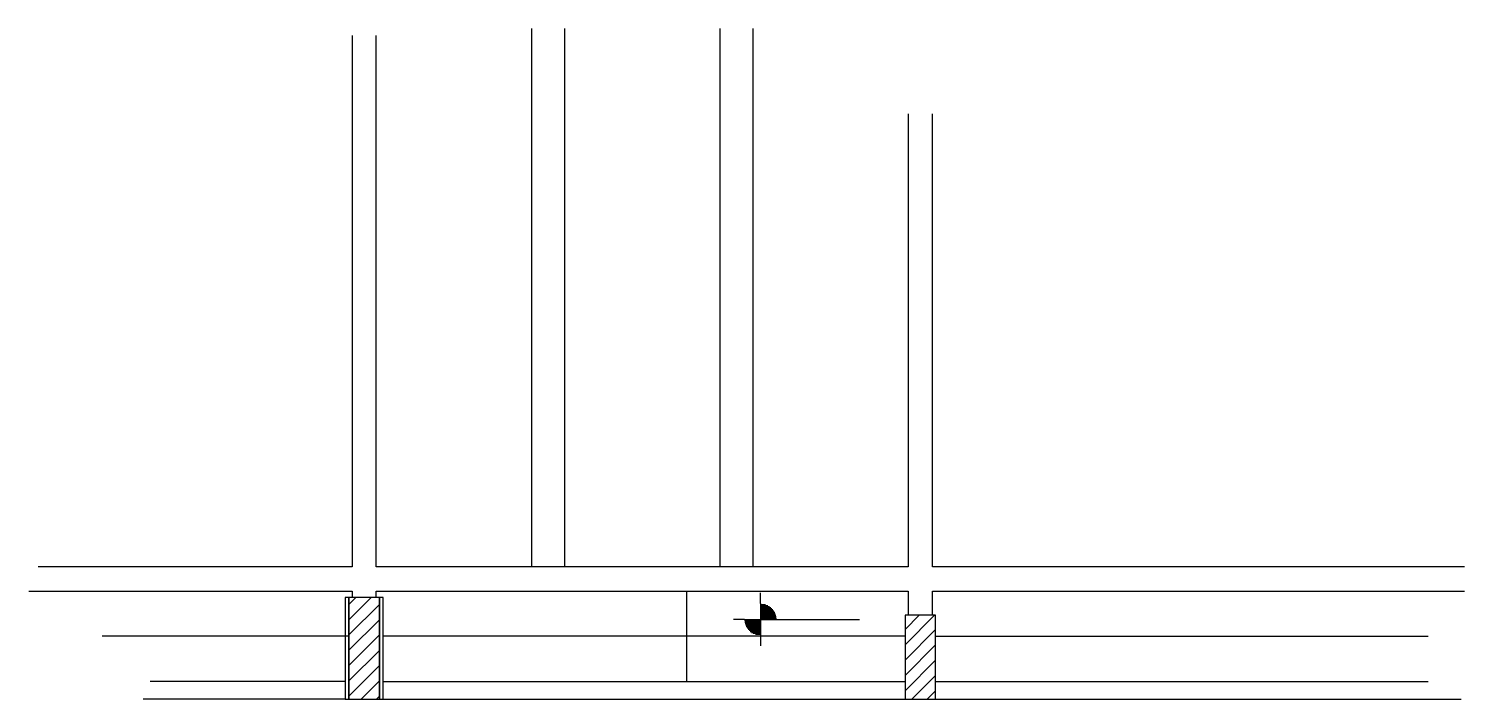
# Model space of a CAD drawing. Header units: metres. Extents: x 3991 to 5119, y 1980 to 2507.
import ezdxf

# ---------------------------------------------------------------- set-up
doc = ezdxf.new("R2010")
doc.units = ezdxf.units.M
for name, color, linetype in [('3', 7, 'Continuous'), ('7', 7, 'Continuous'), ('Painéis', 7, 'Continuous')]:
    doc.layers.add(name, color=color, linetype=linetype)

msp = doc.modelspace()

# ---------------------------------------------------------------- linework, layer by layer
at = {"layer": '3', "color": 7, "lineweight": 25}
for p, q in [((4242.7, 2042.7), (4260.1, 2060.2)), ((4242.7, 2054.7), (4248.1, 2060.2)), ((4242.7, 2030.7), (4266.7, 2054.7)), ((4566.1, 2055.4), (4566.1, 2063.9)), ((4566.1, 2055.4), (4566.1, 2030.4)), ((4566.1, 2054.7), (4570, 2054.7)), ((4566.1, 2054), (4571.9, 2054)), ((4566.1, 2053.2), (4573.2, 2053.2)), ((4242.7, 2018.7), (4266.7, 2042.7)), ((4553.6, 2042.9), (4544.9, 2042.9)), ((4553.6, 2042.9), (4578.6, 2042.9)), ((4566.1, 2042.1), (4553.6, 2042.1)), ((4566.1, 2052.4), (4574.2, 2052.4)), ((4566.1, 2051.6), (4575.1, 2051.6)), ((4566.1, 2050.8), (4575.8, 2050.8)), ((4566.1, 2050), (4576.4, 2050)), ((4566.1, 2049.2), (4576.9, 2049.2)), ((4566.1, 2048.4), (4577.3, 2048.4)), ((4566.1, 2047.6), (4577.7, 2047.6)), ((4566.1, 2046.8), (4578, 2046.8)), ((4566.1, 2046), (4578.2, 2046)), ((4566.1, 2045.2), (4578.4, 2045.2)), ((4566.1, 2044.4), (4578.5, 2044.4)), ((4566.1, 2043.6), (4578.6, 2043.6)), ((4578.6, 2042.9), (4643.9, 2042.9)), ((4679.7, 2022.9), (4702.9, 2046.2)), ((4679.7, 2034.9), (4690.9, 2046.2)), ((4242.7, 2006.7), (4266.7, 2030.7)), ((4566.1, 2041.3), (4553.7, 2041.3)), ((4566.1, 2040.5), (4553.8, 2040.5)), ((4566.1, 2039.7), (4554, 2039.7)), ((4566.1, 2038.9), (4554.3, 2038.9)), ((4566.1, 2038.1), (4554.5, 2038.1)), ((4566.1, 2037.3), (4554.9, 2037.3)), ((4566.1, 2036.5), (4555.3, 2036.5)), ((4566.1, 2035.7), (4555.8, 2035.7)), ((4566.1, 2034.9), (4556.4, 2034.9)), ((4566.1, 2034.1), (4557.2, 2034.1)), ((4566.1, 2033.3), (4558, 2033.3)), ((4566.1, 2032.5), (4559, 2032.5)), ((4566.1, 2031.8), (4560.4, 2031.8)), ((4566.1, 2031), (4562.3, 2031)), ((4679.7, 2010.9), (4703.7, 2034.9)), ((4566.1, 2030.4), (4566.1, 2022.1)), ((4679.7, 1998.9), (4703.7, 2022.9)), ((4242.7, 1994.6), (4266.7, 2018.6)), ((4679.7, 1986.9), (4703.7, 2010.9)), ((4242.7, 1982.6), (4266.7, 2006.6)), ((4685, 1980.2), (4703.7, 1998.8)), ((4239.7, 1994.2), (4086.4, 1994.2)), ((4252.2, 1980.2), (4266.7, 1994.6)), ((4269.7, 1994.2), (4679.7, 1994.2)), ((4697, 1980.2), (4703.7, 1986.8)), ((4703.7, 1994.2), (5090.7, 1994.2)), ((4239.7, 1980.2), (4080.9, 1980.2)), ((4264.3, 1980.2), (4266.7, 1982.6)), ((4269.7, 1980.2), (4679.7, 1980.2)), ((4703.7, 1980.2), (5116.7, 1980.2))]:
    msp.add_line(p, q, dxfattribs=at)
for points in [[(4245.2, 2501.7), (4245.2, 2084.2)], [(4264.2, 2084.2), (4264.2, 2501.7)], [(4682.2, 2440.2), (4682.2, 2084.2)], [(4701.2, 2084.2), (4701.2, 2440.2)], [(4245.2, 2084.2), (3998.6, 2084.2)], [(4682.2, 2084.2), (4264.2, 2084.2)], [(5119.2, 2084.2), (4701.2, 2084.2)], [(3991.1, 2065.2), (4245.2, 2065.2)], [(4245.2, 2065.2), (4245.2, 2060.2)], [(4264.2, 2065.2), (4682.2, 2065.2)], [(4264.2, 2060.2), (4264.2, 2065.2)], [(4682.2, 2065.2), (4682.2, 2046.2)], [(4701.2, 2065.2), (5119.2, 2065.2)], [(4701.2, 2046.2), (4701.2, 2065.2)]]:
    msp.add_lwpolyline(points, dxfattribs=at)
at = {"layer": '7', "color": 7, "lineweight": 25}
for points in [[(4242.7, 2060.2), (4239.7, 2060.2), (4239.7, 1980.2), (4242.7, 1980.2), (4242.7, 2060.2)], [(4242.7, 1980.2), (4266.7, 1980.2), (4266.7, 2060.2), (4242.7, 2060.2), (4242.7, 1980.2)], [(4269.7, 2060.2), (4266.7, 2060.2), (4266.7, 1980.2), (4269.7, 1980.2), (4269.7, 2060.2)], [(4679.7, 1980.2), (4703.7, 1980.2), (4703.7, 2046.2), (4679.7, 2046.2), (4679.7, 1980.2)]]:
    msp.add_lwpolyline(points, dxfattribs=at)
at = {"layer": 'Painéis', "color": 7, "lineweight": 25}
for p, q in [((4386.2, 2507.2), (4386.2, 2084.2)), ((4412.2, 2507.2), (4412.2, 2084.2)), ((4534.2, 2507.2), (4534.2, 2084.2)), ((4560.2, 2507.2), (4560.2, 2084.2)), ((4508.2, 1994.2), (4508.2, 2065.2)), ((4242.7, 2029.7), (4048.9, 2029.7)), ((4679.7, 2029.7), (4269.7, 2029.7)), ((4703.7, 2029.7), (5090.7, 2029.7))]:
    msp.add_line(p, q, dxfattribs=at)

doc.saveas('drawing.dxf')
